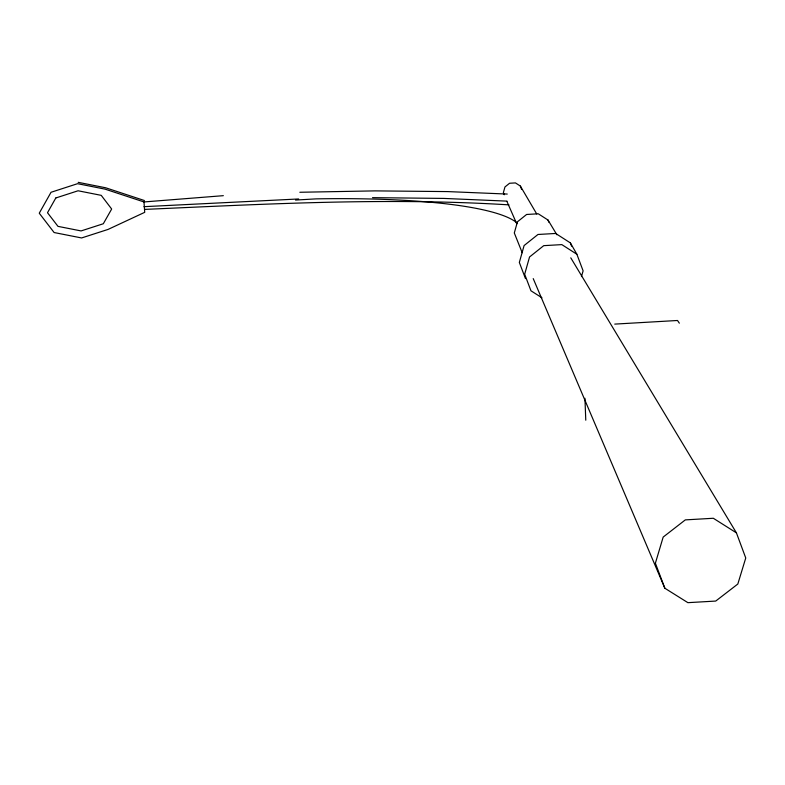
<?xml version="1.0" encoding="UTF-8"?>
<svg xmlns="http://www.w3.org/2000/svg" width="785" height="785" viewBox="0 0 785 785"><rect width="100%" height="100%" fill="white"/><g stroke="black" fill="none" stroke-linecap="round" stroke-linejoin="round"><path stroke-width="1.18" d="M581.459 276.595L583.108 270.854L576.877 254.252L570.371 242.899L555.662 233.459L537.97 234.48L524.095 245.558L519.336 262.435L525.489 278.636M143.989 201.951L144.715 212.333L108.045 229.426L81.601 237.953L54.116 232.537L39.25 213.206L51.035 192.276L77.558 183.69L105.121 189.156L143.989 201.951L223.342 195.671M295.533 200.057L316.169 198.87A270.707 45.618 -3.5 0 1 517.511 223.352M614.743 324.107L677.514 320.486L679.349 323.185M143.969 206.681L298.643 198.968M144.558 209.409C265.919 204.041 387.515 197.349 508.955 204.865M299.841 192.266L375.034 190.883L447.627 191.589L507.267 194.062M372.532 197.653L443.829 198.419L506.992 201.127M78.196 182.336L105.681 187.782L144.43 200.538M533.221 278.606L664.856 588.24L687.895 602.664L715.724 601.065L737.821 584.03L745.75 557.998L736.418 532.858L570.773 257.823M736.418 532.858L713.33 518.267L685.315 519.886L663.178 537.077L655.387 563.198L664.856 588.24M541.964 297.8L530.954 290.784L524.674 274.23L529.541 256.98L543.74 245.656L561.834 244.616L576.877 254.252M556.859 234.735L548.009 220.035L538.284 213.795L526.607 214.472L517.443 221.802L514.303 232.968L522.202 252.711M536.705 213.922L520.357 186.065L515.451 182.915L509.573 183.258L504.961 186.958L503.381 192.6L504.206 194.768M506.914 201.392L516.746 223.813M520.357 186.065L521.593 189.322M570.371 242.899L571.588 246.147M548.009 220.035L548.813 222.184M584.933 398.25L585.777 420.201M55.813 197.977L47.502 212.725L57.982 226.365L81.081 230.927L103.306 223.754L111.666 209.026L101.236 195.357L78.078 190.775L55.813 197.977"/></g></svg>
